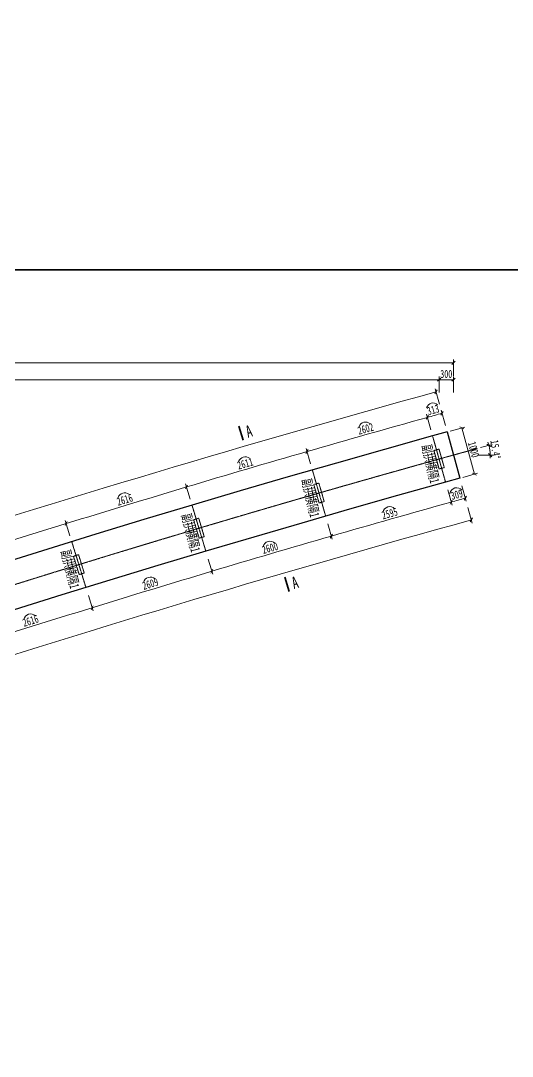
# Model space of a CAD drawing. Header units: millimetres. Extents: x -60009 to 63758, y -2164 to 95433.
# Drawn here: x -4091 to 6144, y 52285 to 73859 of the extents above; entities that cross this region are included whole.
import ezdxf
from ezdxf.enums import TextEntityAlignment as Align

# ---------------------------------------------------------------- set-up
doc = ezdxf.new("R2010")
doc.units = ezdxf.units.MM
doc.linetypes.add('CENTER2', pattern=[28.575, 19.05, -3.175, 3.175, -3.175])
doc.layers.get('Defpoints').update_dxf_attribs({"color": 8})
for name, color, linetype, lineweight in [('中心线', 2, 'CENTER2', 15), ('文字', 7, 'Continuous', 15), ('粗线', 3, 'Continuous', 35), ('细实线', 4, 'Continuous', 15), ('钢板粗线', 1, 'Continuous', 25)]:
    doc.layers.add(name, color=color, linetype=linetype, lineweight=lineweight)
doc.styles.add('111', font='仿宋_GB2312.TTF', dxfattribs={"width": 0.7})
doc.styles.add('BM_Dim', font='仿宋_GB2312.TTF', dxfattribs={"width": 0.85})
doc.dimstyles.new('200', dxfattribs={"dimscale": 0, "dimtxt": 2.5, "dimasz": 1, "dimexe": 1, "dimexo": 1, "dimgap": 0.6, "dimtad": 1, "dimdec": 0, "dimdsep": 46, "dimtxsty": '111', "dimblk": 'OBLIQUE', "dimcen": 0, "dimclrd": 4, "dimclre": 4, "dimclrt": 4, "dimadec": 1, "dimazin": 2, "dimtfac": 1, "dimtdec": 0, "dimtix": 1, "dimtmove": 2, "dimatfit": 3, "dimfxl": 4, "dimfxlon": 1, "dimtolj": 1, "dimlwd": -1, "dimlwe": -1, "dimarcsym": 0})

# ---------------------------------------------------------------- blocks, each defined once
blk = doc.blocks.new('_Oblique')
at = {"color": 0, "linetype": 'ByBlock', "lineweight": -2}
blk.add_line((-0.5, -0.5), (0.5, 0.5), dxfattribs=at)
blk = doc.blocks.new('*D271')
at = {"layer": 'Defpoints', "color": 0, "transparency": 16777216}
for p in [(21101, 67033), (21986, 67032), (21099, 66017), (21985, 66032), (21099, 65920)]:
    blk.add_point(p, dxfattribs=at)
at = {"layer": '细实线', "color": 4, "transparency": 16777216}
for p, q in [((21099, 65986), (21099, 65903)), ((21985, 65985), (21984, 65902))]:
    blk.add_line(p, q, dxfattribs=at)
blk.add_arc((-34515894092, -21492456430780), 21492484212183, 89.907985640573, 89.907985642933, dxfattribs=at)
at = {"layer": '细实线', "color": 4, "transparency": 16777216, "xscale": 16.66666666666666, "yscale": 16.66666666666666, "zscale": 16.66666666666666}
for p, rotation in [((21099, 65920), 179.9079856429328), ((21984, 65918), 359.9079856405726)]:
    blk.add_blockref('_Oblique', p, dxfattribs=dict(at, rotation=rotation))
at = {"layer": '细实线', "color": 4, "transparency": 16777216, "insert": (21542, 65949), "char_height": 41.7, "attachment_point": 5, "rotation": 359.908, "style": '111'}
blk.add_mtext('885', dxfattribs=at)
blk = doc.blocks.new('*D273')
at = {"layer": 'Defpoints', "color": 0, "transparency": 16777216}
for p in [(21101, 67117), (21101, 67033), (21986, 67032), (21099, 66017), (21985, 66032)]:
    blk.add_point(p, dxfattribs=at)
at = {"layer": '细实线', "color": 4, "transparency": 16777216}
for p, q in [((21101, 67050), (21101, 67134)), ((21986, 67049), (21986, 67132))]:
    blk.add_line(p, q, dxfattribs=at)
blk.add_arc((-34515894092, -21492456430780), 21492484213380, 89.907985640573, 89.907985642933, dxfattribs=at)
at = {"layer": '细实线', "color": 4, "transparency": 16777216, "xscale": 16.66666666666666, "yscale": 16.66666666666666, "zscale": 16.66666666666666}
for p, rotation in [((21101, 67117), 179.9079856429328), ((21986, 67116), 359.9079856405726)]:
    blk.add_blockref('_Oblique', p, dxfattribs=dict(at, rotation=rotation))
at = {"layer": '细实线', "color": 4, "transparency": 16777216, "insert": (21544, 67146), "char_height": 41.7, "attachment_point": 5, "rotation": 359.908, "style": '111'}
blk.add_mtext('885', dxfattribs=at)
blk = doc.blocks.new('*D285')
at = {"layer": 'Defpoints', "color": 0, "transparency": 16777216}
for p in [(-3028, 63005), (-5651, 62600), (-5531, 62221), (-2733, 62050), (-5229, 61268)]:
    blk.add_point(p, dxfattribs=at)
at = {"layer": '细实线', "color": 4, "transparency": 16777216}
for p, q in [((-3065, 63128), (-3164, 63446)), ((-5570, 62345), (-5671, 62663))]:
    blk.add_line(p, q, dxfattribs=at)
blk.add_arc((102222, -278304), 357563, 107.13823, 107.55908, dxfattribs=at)
at = {"layer": '细实线', "color": 4, "transparency": 16777216, "xscale": 66.66666666666666, "yscale": 66.66666666666666, "zscale": 66.66666666666666}
for p, rotation in [((-3144, 63383), 17.1382328906554), ((-5651, 62600), 197.5590767021725)]:
    blk.add_blockref('_Oblique', p, dxfattribs=dict(at, rotation=rotation))
at = {"layer": '细实线', "color": 4, "transparency": 16777216, "insert": (-4434, 63107), "char_height": 166.7, "attachment_point": 5, "rotation": 17.3487, "style": '111'}
blk.add_mtext('2623', dxfattribs=at)
blk = doc.blocks.new('*D286')
at = {"layer": 'Defpoints', "color": 0, "transparency": 16777216}
for p in [(-524, 63765), (-3144, 63383), (-3028, 63005), (-236, 62807), (-2733, 62050)]:
    blk.add_point(p, dxfattribs=at)
at = {"layer": '细实线', "color": 4, "transparency": 16777216}
for p, q in [((-561, 63890), (-657, 64209)), ((-3065, 63128), (-3164, 63446))]:
    blk.add_line(p, q, dxfattribs=at)
blk.add_arc((101461, -275837), 354982, 106.71547, 107.13823, dxfattribs=at)
at = {"layer": '细实线', "color": 4, "transparency": 16777216, "xscale": 66.66666666666666, "yscale": 66.66666666666666, "zscale": 66.66666666666666}
for p, rotation in [((-638, 64145), 16.71547400085089), ((-3144, 63383), 197.1382328906554)]:
    blk.add_blockref('_Oblique', p, dxfattribs=dict(at, rotation=rotation))
at = {"layer": '细实线', "color": 4, "transparency": 16777216, "insert": (-1926, 63880), "char_height": 166.7, "attachment_point": 5, "rotation": 16.9269, "style": '111'}
blk.add_mtext('2616', dxfattribs=at)
blk = doc.blocks.new('*D287')
at = {"layer": 'Defpoints', "color": 0, "transparency": 16777216}
for p in [(1981, 64499), (-638, 64145), (-524, 63765), (2258, 63538), (-236, 62807)]:
    blk.add_point(p, dxfattribs=at)
at = {"layer": '细实线', "color": 4, "transparency": 16777216}
for p, q in [((1944, 64627), (1852, 64948)), ((-561, 63890), (-657, 64209))]:
    blk.add_line(p, q, dxfattribs=at)
blk.add_arc((66947, -160906), 234981, 106.07782, 106.71547, dxfattribs=at)
at = {"layer": '细实线', "color": 4, "transparency": 16777216, "xscale": 66.66666666666666, "yscale": 66.66666666666666, "zscale": 66.66666666666666}
for p, rotation in [((1871, 64883), 16.07781792086717), ((-638, 64145), 196.7154740008509)]:
    blk.add_blockref('_Oblique', p, dxfattribs=dict(at, rotation=rotation))
at = {"layer": '细实线', "color": 4, "transparency": 16777216, "insert": (582, 64632), "char_height": 166.7, "attachment_point": 5, "rotation": 16.3966, "style": '111'}
blk.add_mtext('2611', dxfattribs=at)
blk = doc.blocks.new('*D288')
at = {"layer": 'Defpoints', "color": 0, "transparency": 16777216}
for p in [(4485, 65209), (1871, 64884), (1981, 64499), (4755, 64246), (2258, 63538)]:
    blk.add_point(p, dxfattribs=at)
at = {"layer": '细实线', "color": 4, "transparency": 16777216}
for p, q in [((4448, 65339), (4359, 65660)), ((1944, 64627), (1852, 64948))]:
    blk.add_line(p, q, dxfattribs=at)
blk.add_arc((98590, -270697), 349241, 105.65042, 106.07782, dxfattribs=at)
at = {"layer": '细实线', "color": 4, "transparency": 16777216, "xscale": 66.66666666666666, "yscale": 66.66666666666666, "zscale": 66.66666666666666}
for p, rotation in [((4377, 65596), 15.65041922362191), ((1871, 64883), 196.0778179208671)]:
    blk.add_blockref('_Oblique', p, dxfattribs=dict(at, rotation=rotation))
at = {"layer": '细实线', "color": 4, "transparency": 16777216, "insert": (3090, 65357), "char_height": 166.7, "attachment_point": 5, "rotation": 15.8641, "style": '111'}
blk.add_mtext('2602', dxfattribs=at)
blk = doc.blocks.new('*D289')
at = {"layer": 'Defpoints', "color": 0, "transparency": 16777216}
for p in [(4377, 65596), (4485, 65209), (4787, 65292), (5053, 64328), (4755, 64246)]:
    blk.add_point(p, dxfattribs=at)
at = {"layer": '细实线', "color": 4, "transparency": 16777216}
for p, q in [((4448, 65339), (4359, 65660)), ((4751, 65423), (4662, 65744))]:
    blk.add_line(p, q, dxfattribs=at)
blk.add_arc((27059, -15370), 84083, 105.43604, 105.65042, dxfattribs=at)
at = {"layer": '细实线', "color": 4, "transparency": 16777216, "xscale": 66.66666666666666, "yscale": 66.66666666666666, "zscale": 66.66666666666666}
for p, rotation in [((4377, 65596), 195.6504192236219), ((4680, 65680), 15.43604489405771)]:
    blk.add_blockref('_Oblique', p, dxfattribs=dict(at, rotation=rotation))
at = {"layer": '细实线', "color": 4, "transparency": 16777216, "insert": (4496, 65753), "char_height": 166.7, "attachment_point": 5, "rotation": 15.5432, "style": '111'}
blk.add_mtext('313', dxfattribs=at)
blk = doc.blocks.new('*D295')
at = {"layer": 'Defpoints', "color": 0, "transparency": 16777216}
for p in [(-3028, 63005), (-5531, 62221), (-2733, 62050), (-5229, 61268), (-5098, 60852)]:
    blk.add_point(p, dxfattribs=at)
at = {"layer": '细实线', "color": 4, "transparency": 16777216}
for p, q in [((-2682, 61886), (-2584, 61567)), ((-5178, 61106), (-5078, 60788))]:
    blk.add_line(p, q, dxfattribs=at)
blk.add_arc((102222, -278304), 355730, 107.13823, 107.55908, dxfattribs=at)
at = {"layer": '细实线', "color": 4, "transparency": 16777216, "xscale": 66.66666666666666, "yscale": 66.66666666666666, "zscale": 66.66666666666666}
for p, rotation in [((-2604, 61631), 17.1382328906554), ((-5098, 60852), 197.5590767021725)]:
    blk.add_blockref('_Oblique', p, dxfattribs=dict(at, rotation=rotation))
at = {"layer": '细实线', "color": 4, "transparency": 16777216, "insert": (-3887, 61358), "char_height": 166.7, "attachment_point": 5, "rotation": 17.3487, "style": '111'}
blk.add_mtext('2616', dxfattribs=at)
blk = doc.blocks.new('*D296')
at = {"layer": 'Defpoints', "color": 0, "transparency": 16777216}
for p in [(-524, 63765), (-3028, 63005), (-236, 62807), (-2733, 62050), (-2604, 61631)]:
    blk.add_point(p, dxfattribs=at)
at = {"layer": '细实线', "color": 4, "transparency": 16777216}
for p, q in [((-188, 62645), (-92, 62326)), ((-2682, 61886), (-2584, 61567))]:
    blk.add_line(p, q, dxfattribs=at)
blk.add_arc((101461, -275837), 353149, 106.71547, 107.13823, dxfattribs=at)
at = {"layer": '细实线', "color": 4, "transparency": 16777216, "xscale": 66.66666666666666, "yscale": 66.66666666666666, "zscale": 66.66666666666666}
for p, rotation in [((-111, 62390), 16.71547400085089), ((-2604, 61631), 197.1382328906554)]:
    blk.add_blockref('_Oblique', p, dxfattribs=dict(at, rotation=rotation))
at = {"layer": '细实线', "color": 4, "transparency": 16777216, "insert": (-1393, 62127), "char_height": 166.7, "attachment_point": 5, "rotation": 16.9269, "style": '111'}
blk.add_mtext('2609', dxfattribs=at)
blk = doc.blocks.new('*D297')
at = {"layer": 'Defpoints', "color": 0, "transparency": 16777216}
for p in [(1981, 64499), (-524, 63765), (2258, 63538), (-236, 62807), (-111, 62390)]:
    blk.add_point(p, dxfattribs=at)
at = {"layer": '细实线', "color": 4, "transparency": 16777216}
for p, q in [((2304, 63378), (2397, 63058)), ((-188, 62645), (-92, 62326))]:
    blk.add_line(p, q, dxfattribs=at)
blk.add_arc((66947, -160906), 233148, 106.07782, 106.71547, dxfattribs=at)
at = {"layer": '细实线', "color": 4, "transparency": 16777216, "xscale": 66.66666666666666, "yscale": 66.66666666666666, "zscale": 66.66666666666666}
for p, rotation in [((2378, 63122), 16.07781792086717), ((-111, 62390), 196.7154740008509)]:
    blk.add_blockref('_Oblique', p, dxfattribs=dict(at, rotation=rotation))
at = {"layer": '细实线', "color": 4, "transparency": 16777216, "insert": (1099, 62874), "char_height": 166.7, "attachment_point": 5, "rotation": 16.3966, "style": '111'}
blk.add_mtext('2600', dxfattribs=at)
blk = doc.blocks.new('*D298')
at = {"layer": 'Defpoints', "color": 0, "transparency": 16777216}
for p in [(4485, 65209), (1981, 64499), (4755, 64246), (2258, 63538), (2378, 63122)]:
    blk.add_point(p, dxfattribs=at)
at = {"layer": '细实线', "color": 4, "transparency": 16777216}
for p, q in [((4799, 64087), (4889, 63766)), ((2304, 63378), (2397, 63058))]:
    blk.add_line(p, q, dxfattribs=at)
blk.add_arc((98590, -270697), 347408, 105.65042, 106.07782, dxfattribs=at)
at = {"layer": '细实线', "color": 4, "transparency": 16777216, "xscale": 66.66666666666666, "yscale": 66.66666666666666, "zscale": 66.66666666666666}
for p, rotation in [((4871, 63831), 15.65041922362191), ((2378, 63122), 196.0778179208671)]:
    blk.add_blockref('_Oblique', p, dxfattribs=dict(at, rotation=rotation))
at = {"layer": '细实线', "color": 4, "transparency": 16777216, "insert": (3591, 63593), "char_height": 166.7, "attachment_point": 5, "rotation": 15.8641, "style": '111'}
blk.add_mtext('2595', dxfattribs=at)
blk = doc.blocks.new('*D299')
at = {"layer": 'Defpoints', "color": 0, "transparency": 16777216}
for p in [(4485, 65209), (4787, 65292), (5053, 64328), (4755, 64246), (4871, 63831)]:
    blk.add_point(p, dxfattribs=at)
at = {"layer": '细实线', "color": 4, "transparency": 16777216}
for p, q in [((4799, 64087), (4889, 63766)), ((5097, 64170), (5185, 63849))]:
    blk.add_line(p, q, dxfattribs=at)
blk.add_arc((27059, -15370), 82250, 105.43604, 105.65042, dxfattribs=at)
at = {"layer": '细实线', "color": 4, "transparency": 16777216, "xscale": 66.66666666666666, "yscale": 66.66666666666666, "zscale": 66.66666666666666}
for p, rotation in [((4871, 63831), 195.6504192236219), ((5167, 63913), 15.43604489405771)]:
    blk.add_blockref('_Oblique', p, dxfattribs=dict(at, rotation=rotation))
at = {"layer": '细实线', "color": 4, "transparency": 16777216, "insert": (4987, 63987), "char_height": 166.7, "attachment_point": 5, "rotation": 15.5432, "style": '111'}
blk.add_mtext('309', dxfattribs=at)
blk = doc.blocks.new('*D300')
at = {"layer": 'Defpoints', "color": 0, "transparency": 16777216}
for p in [(3615, 65865), (4787, 65292), (5053, 64328), (-18253, 57844), (-17907, 56906)]:
    blk.add_point(p, dxfattribs=at)
at = {"layer": '细实线', "color": 4, "transparency": 16777216}
for p, q in [((4627, 65869), (4539, 66191)), ((-18471, 58435), (-18587, 58748))]:
    blk.add_line(p, q, dxfattribs=at)
blk.add_arc((81588, -212848), 289414, 105.43604, 110.24577, dxfattribs=at)
at = {"layer": '细实线', "color": 4, "transparency": 16777216, "xscale": 66.66666666666666, "yscale": 66.66666666666666, "zscale": 66.66666666666666}
for p, rotation in [((4556, 66126), 15.43604489405772), ((-18564, 58685), 200.2457707662389)]:
    blk.add_blockref('_Oblique', p, dxfattribs=dict(at, rotation=rotation))
at = {"layer": '细实线', "color": 4, "transparency": 16777216, "insert": (-7118, 62760), "char_height": 166.7, "attachment_point": 5, "rotation": 17.8409, "style": '111'}
blk.add_mtext('24221', dxfattribs=at)
blk = doc.blocks.new('*D301')
at = {"layer": 'Defpoints', "color": 0, "transparency": 16777216}
for p in [(4787, 65292), (5053, 64328), (-18253, 57844), (-17907, 56906), (-16673, 56432)]:
    blk.add_point(p, dxfattribs=at)
at = {"layer": '细实线', "color": 4, "transparency": 16777216}
for p, q in [((5222, 63717), (5310, 63395)), ((-17699, 56340), (-17583, 56027))]:
    blk.add_line(p, q, dxfattribs=at)
blk.add_arc((81588, -212848), 286648, 105.43604, 110.24577, dxfattribs=at)
at = {"layer": '细实线', "color": 4, "transparency": 16777216, "xscale": 66.66666666666666, "yscale": 66.66666666666666, "zscale": 66.66666666666666}
for p, rotation in [((5293, 63460), 15.43604489405772), ((-17606, 56090), 200.2457707662389)]:
    blk.add_blockref('_Oblique', p, dxfattribs=dict(at, rotation=rotation))
at = {"layer": '细实线', "color": 4, "transparency": 16777216, "insert": (-6271, 60129), "char_height": 166.7, "attachment_point": 5, "rotation": 17.8409, "style": '111'}
blk.add_mtext('24137', dxfattribs=at)
blk = doc.blocks.new('*D302')
at = {"layer": 'Defpoints', "color": 0, "transparency": 16777216}
for p in [(4620, 66380), (4620, 64727), (4920, 64810)]:
    blk.add_point(p, dxfattribs=at)
at = {"layer": '细实线', "color": 4, "transparency": 16777216}
for p, q in [((4620, 66113), (4620, 66447)), ((4920, 66380), (4620, 66380)), ((4920, 66113), (4920, 66447))]:
    blk.add_line(p, q, dxfattribs=at)
at = {"layer": '细实线', "color": 4, "transparency": 16777216, "xscale": 66.66666666666666, "yscale": 66.66666666666666, "zscale": 66.66666666666666, "rotation": 180}
blk.add_blockref('_Oblique', (4620, 66380), dxfattribs=at)
at = {"layer": '细实线', "color": 4, "transparency": 16777216, "xscale": 66.66666666666666, "yscale": 66.66666666666666, "zscale": 66.66666666666666}
blk.add_blockref('_Oblique', (4920, 66380), dxfattribs=at)
at = {"layer": '细实线', "color": 4, "transparency": 16777216, "insert": (4770, 66499), "char_height": 166.7, "attachment_point": 5, "style": '111'}
blk.add_mtext('\\A1;300', dxfattribs=at)
blk = doc.blocks.new('*D303')
at = {"layer": 'Defpoints', "color": 0, "transparency": 16777216}
for p in [(-15380, 66380), (4620, 64727), (-15380, 58358)]:
    blk.add_point(p, dxfattribs=at)
at = {"layer": '细实线', "color": 4, "transparency": 16777216}
for p, q in [((-15380, 66113), (-15380, 66447)), ((4620, 66380), (-15380, 66380)), ((4620, 66113), (4620, 66447))]:
    blk.add_line(p, q, dxfattribs=at)
at = {"layer": '细实线', "color": 4, "transparency": 16777216, "xscale": 66.66666666666666, "yscale": 66.66666666666666, "zscale": 66.66666666666666, "rotation": 180}
blk.add_blockref('_Oblique', (-15380, 66380), dxfattribs=at)
at = {"layer": '细实线', "color": 4, "transparency": 16777216, "xscale": 66.66666666666666, "yscale": 66.66666666666666, "zscale": 66.66666666666666}
blk.add_blockref('_Oblique', (4620, 66380), dxfattribs=at)
at = {"layer": '细实线', "color": 4, "transparency": 16777216, "insert": (-5380, 66499), "char_height": 166.7, "attachment_point": 5, "style": '111'}
blk.add_mtext('\\A1;8×2500', dxfattribs=at)
blk = doc.blocks.new('*D307')
at = {"layer": 'Defpoints', "color": 0, "transparency": 16777216}
for p in [(4920, 66731), (4920, 64810), (-18080, 57375)]:
    blk.add_point(p, dxfattribs=at)
at = {"layer": '细实线', "color": 4, "transparency": 16777216}
for p, q in [((-18080, 66464), (-18080, 66798)), ((-18080, 66731), (4920, 66731)), ((4920, 66464), (4920, 66798))]:
    blk.add_line(p, q, dxfattribs=at)
at = {"layer": '细实线', "color": 4, "transparency": 16777216, "xscale": 66.66666666666666, "yscale": 66.66666666666666, "zscale": 66.66666666666666, "rotation": 180}
blk.add_blockref('_Oblique', (-18080, 66731), dxfattribs=at)
at = {"layer": '细实线', "color": 4, "transparency": 16777216, "xscale": 66.66666666666666, "yscale": 66.66666666666666, "zscale": 66.66666666666666}
blk.add_blockref('_Oblique', (4920, 66731), dxfattribs=at)
at = {"layer": '细实线', "color": 4, "transparency": 16777216, "insert": (-6580, 66850), "char_height": 166.7, "attachment_point": 5, "style": '111'}
blk.add_mtext('\\A1;23000', dxfattribs=at)
blk = doc.blocks.new('*D309')
at = {"layer": 'Defpoints', "color": 0, "transparency": 16777216}
for p in [(4787, 65292), (5053, 64328), (5359, 64413)]:
    blk.add_point(p, dxfattribs=at)
at = {"layer": '细实线', "color": 4, "transparency": 16777216}
for p, q in [((4851, 65310), (5157, 65394)), ((5093, 65377), (5359, 64413)), ((5117, 64346), (5423, 64430))]:
    blk.add_line(p, q, dxfattribs=at)
at = {"layer": '细实线', "color": 4, "transparency": 16777216, "xscale": 66.66666666666666, "yscale": 66.66666666666666, "zscale": 66.66666666666666}
for p, rotation in [((5093, 65377), 105.436044894052), ((5359, 64413), 285.436044894052)]:
    blk.add_blockref('_Oblique', p, dxfattribs=dict(at, rotation=rotation))
at = {"layer": '细实线', "color": 4, "transparency": 16777216, "insert": (5341, 64926), "char_height": 166.7, "attachment_point": 5, "rotation": 285.436, "style": '111'}
blk.add_mtext('\\A1;1000', dxfattribs=at)
blk = doc.blocks.new('*D510')
at = {"layer": 'Defpoints', "color": 0, "transparency": 16777216}
for p in [(5419, 64948), (4620, 64727), (4652, 64810), (5188, 64810), (5682, 64879)]:
    blk.add_point(p, dxfattribs=at)
at = {"layer": '细实线', "color": 4, "transparency": 16777216}
for p, q in [((5484, 64966), (5722, 65032)), ((5418, 64810), (5752, 64810))]:
    blk.add_line(p, q, dxfattribs=at)
for start, end in [(15.436, 20.429), (0, 15.436), (355.007, 0)]:
    blk.add_arc((4920, 64810), 765, start, end, dxfattribs=at)
at = {"layer": '细实线', "color": 4, "transparency": 16777216, "xscale": 66.66666666666664, "yscale": 66.66666666666664, "zscale": 66.66666666666664}
for p, rotation in [((5657, 65014), 285.4360448947954), ((5685, 64810), 90)]:
    blk.add_blockref('_Oblique', p, dxfattribs=dict(at, rotation=rotation))
at = {"layer": '细实线', "color": 4, "transparency": 16777216, "insert": (5795, 64929), "char_height": 166.67, "attachment_point": 5, "rotation": 277.718, "style": '111'}
blk.add_mtext('\\A1;15.4%%d', dxfattribs=at)
blk = doc.blocks.new('*D548')
at = {"layer": 'Defpoints', "color": 0, "transparency": 16777216}
for p in [(-16497, 58904), (-15550, 58829), (-16364, 58535), (-15211, 57888), (-16025, 57594)]:
    blk.add_point(p, dxfattribs=at)
at = {"layer": '细实线', "color": 4, "transparency": 16777216}
for p, q in [((-15592, 58947), (-15706, 59260)), ((-16406, 58653), (-16520, 58967))]:
    blk.add_line(p, q, dxfattribs=at)
blk.add_arc((7131023265738, -19765921068622), 21012927712991, 109.838107304868, 109.838107307227, dxfattribs=at)
at = {"layer": '细实线', "color": 4, "transparency": 16777216, "xscale": 66.66666666666666, "yscale": 66.66666666666666, "zscale": 66.66666666666666}
for p, rotation in [((-15683, 59198), 19.83810730486761), ((-16497, 58904), 199.8381073072271)]:
    blk.add_blockref('_Oblique', p, dxfattribs=dict(at, rotation=rotation))
at = {"layer": '细实线', "color": 4, "transparency": 16777216, "insert": (-16130, 59163), "char_height": 166.7, "attachment_point": 5, "rotation": 19.8381, "style": '111'}
blk.add_mtext('865', dxfattribs=at)
blk = doc.blocks.new('*D550')
at = {"layer": 'Defpoints', "color": 0, "transparency": 16777216}
for p in [(-15550, 58829), (-16364, 58535), (-15211, 57888), (-16025, 57594), (-15061, 57474)]:
    blk.add_point(p, dxfattribs=at)
at = {"layer": '细实线', "color": 4, "transparency": 16777216}
for p, q in [((-15151, 57724), (-15038, 57411)), ((-15965, 57431), (-15852, 57117))]:
    blk.add_line(p, q, dxfattribs=at)
blk.add_arc((7131023265738, -19765921068622), 21012927711158, 109.838107304868, 109.838107307227, dxfattribs=at)
at = {"layer": '细实线', "color": 4, "transparency": 16777216, "xscale": 66.66666666666666, "yscale": 66.66666666666666, "zscale": 66.66666666666666}
for p, rotation in [((-15061, 57474), 19.83810730486761), ((-15875, 57180), 199.8381073072271)]:
    blk.add_blockref('_Oblique', p, dxfattribs=dict(at, rotation=rotation))
at = {"layer": '细实线', "color": 4, "transparency": 16777216, "insert": (-15508, 57439), "char_height": 166.7, "attachment_point": 5, "rotation": 19.8381, "style": '111'}
blk.add_mtext('865', dxfattribs=at)

msp = doc.modelspace()

# ---------------------------------------------------------------- linework, layer by layer
at = {"layer": 'Defpoints'}
for points in [[(-19316.8, 89984.2), (12766.5, 89984.2), (12766.5, 68667.5), (-19316.8, 68667.5)], [(-19316.8, 68667.5), (6349.8, 68667.5), (6349.8, 51614.2), (-19316.8, 51614.2)]]:
    msp.add_lwpolyline(points, close=True, dxfattribs=at)
at = {"layer": '中心线', "ltscale": 0.15}
for p, q in [((4484.9, 65208.8), (4754.7, 64245.9)), ((4512.9, 64905.1), (4620.8, 64520)), ((4618.8, 64934.6), (4726.8, 64549.4)), ((1981.3, 64499.4), (2258.3, 63538.5)), ((2011.5, 64195.9), (2122.3, 63811.5)), ((2117.2, 64226.3), (2228, 63842)), ((-524, 63765.2), (-236.4, 62807.4)), ((-490.4, 63462), (-375.4, 63078.9)), ((-385, 63493.5), (-270, 63110.4)), ((-3027.6, 63005.3), (-2732.9, 62049.7)), ((-2991.7, 62702.4), (-2873.8, 62320.1)), ((-2886.6, 62734.8), (-2768.7, 62352.6))]:
    msp.add_line(p, q, dxfattribs=at)
for points in [[(5419.4, 64948.2), (4619.8, 64727.4), (3619.8, 64447.2), (2619.8, 64163), (1619.8, 63874.8), (619.8, 63582.6), (-380.2, 63286.3), (-1380.2, 62986), (-2380.2, 62681.7), (-3380.2, 62373.3), (-4380.2, 62060.9)], [(4618.8, 64934.6), (4566.2, 64920.1), (4512.9, 64905.1)], [(4726.8, 64549.4), (4673.4, 64534.7), (4620.8, 64520)], [(2117.2, 64226.3), (2011.5, 64195.9)], [(2228, 63842), (2122.3, 63811.5)], [(-385, 63493.5), (-437.4, 63478), (-490.4, 63462)], [(-270, 63110.4), (-323, 63094.6), (-375.4, 63078.9)], [(-2886.6, 62734.8), (-2991.7, 62702.4)], [(-2768.7, 62352.6), (-2873.8, 62320.1)]]:
    msp.add_lwpolyline(points, dxfattribs=at)
at = {"layer": '粗线'}
for p, q in [((538.1, 65120.6), (449.1, 65414.6)), ((1496, 61969.7), (1406.9, 62263.7))]:
    msp.add_line(p, q, dxfattribs=at)
at = {"layer": '细实线'}
for centre, start, end in [((4496.1, 65752.8), 48.91868, 161.95341), ((3090.3, 65356.6), 50.25994, 161.46875), ((581.5, 64632.3), 51.27145, 161.31021), ((4987.3, 63986.9), 41.02432, 169.84777), ((-1926.5, 63880.4), 53.69361, 160.16057), ((3591.4, 63593.5), 42.29683, 169.43186), ((1098.9, 62873.9), 43.26037, 169.32129), ((-1392.8, 62126.8), 45.53382, 168.32036), ((-3887.1, 61357.7), 45.95062, 168.74717)]:
    msp.add_arc(centre, 142.5, start, end, dxfattribs=at)
at = {"layer": '钢板粗线'}
msp.add_line((4786.7, 65292.2), (5052.9, 64328.3), dxfattribs=at)
for points in [[(4786.7, 65292.2), (4485.8, 65209.1), (3484, 64928.4), (2482.2, 64643.7), (1480.4, 64355), (478.6, 64062.2), (-523.1, 63765.4), (-1524.9, 63464.6), (-2526.7, 63159.7), (-3528.4, 62850.8), (-4530.2, 62537.9)], [(5052.9, 64328.3), (4753.8, 64245.7), (3755.6, 63966), (2757.4, 63682.3), (1759.1, 63394.6), (760.9, 63102.9), (-237.3, 62807.2), (-1235.5, 62507.4), (-2233.8, 62203.6), (-3232, 61895.8), (-4230.2, 61583.9)]]:
    msp.add_lwpolyline(points, dxfattribs=at)

# ---------------------------------------------------------------- texts
at = {"layer": '文字', "style": 'BM_Dim', "width": 0.7}
for p in [(697.1, 65186.2), (1655, 62035.3)]:
    msp.add_text('A', height=250, rotation=16.85084, dxfattribs=at).set_placement(p, align=Align.CENTER)
at = {"layer": '文字', "style": 'BM_Dim', "width": 0.65}
for rotation, p in [(282.71355, (4290.9, 64593.6)), (282.71355, (1790.6, 63884.1)), (284.45277, (-700.8, 63151.3)), (284.14558, (-3215.6, 62394.4))]:
    msp.add_text('副拱横隔1', height=200, rotation=rotation, dxfattribs=at).set_placement(p, align=Align.BOTTOM_CENTER)

# ---------------------------------------------------------------- dimensions: what is measured, and where the dimension line sits
at = {"layer": '细实线'}
for base, line1, line2, text, override, picture, middle in [((21101.2, 67117), ((21099.3, 66017.4), (21100.9, 67033.4)), ((21986.2, 67032), (21984.6, 66032)), '885', {"dimscale": 16.666667, "dimtxsty": '111', "dimblk": 'Oblique'}, '*D273', (21543.8, 67146.2)), ((21099.2, 65919.6), ((21099.3, 66017.4), (21100.9, 67033.4)), ((21986.2, 67032), (21984.6, 66032)), '885', {"dimscale": 16.666667, "dimtxsty": '111', "dimblk": 'Oblique'}, '*D271', (21541.8, 65948.7)), ((3615.1, 65864.6), ((-18253.2, 57843.8), (-17907.2, 56905.5)), ((4786.7, 65292.2), (5052.9, 64328.3)), '24221', {"dimscale": 66.666667, "dimtxsty": '111', "dimblk": 'Oblique'}, '*D300', (-7117.7, 62760.1)), ((4376.7, 65595.7), ((4484.9, 65208.8), (4754.7, 64245.9)), ((4786.7, 65292.2), (5052.9, 64328.3)), '313', {"dimscale": 66.666667, "dimtxsty": '111', "dimblk": 'Oblique'}, '*D289', (4496.1, 65752.8)), ((1870.8, 64883.5), ((1981.3, 64499.4), (2258.3, 63538.5)), ((4484.9, 65208.8), (4754.7, 64245.9)), '2602', {"dimscale": 66.666667, "dimtxsty": '111', "dimblk": 'Oblique'}, '*D288', (3090.3, 65356.6)), ((-16673.4, 56431.9), ((4786.7, 65292.2), (5052.9, 64328.3)), ((-18253.2, 57843.8), (-17907.2, 56905.5)), '24137', {"dimscale": 66.666667, "dimtxsty": '111', "dimblk": 'Oblique'}, '*D301', (-6270.7, 60128.5)), ((2378.3, 63122.3), ((1981.3, 64499.4), (2258.3, 63538.5)), ((4484.9, 65208.8), (4754.7, 64245.9)), '2595', {"dimscale": 66.666667, "dimtxsty": '111', "dimblk": 'Oblique'}, '*D298', (3591.4, 63593.5)), ((4871.1, 63830.6), ((4484.9, 65208.8), (4754.7, 64245.9)), ((4786.7, 65292.2), (5052.9, 64328.3)), '309', {"dimscale": 66.666667, "dimtxsty": '111', "dimblk": 'Oblique'}, '*D299', (4987.3, 63986.9)), ((-638.1, 64145.3), ((-524, 63765.2), (-236.4, 62807.4)), ((1981.3, 64499.4), (2258.3, 63538.5)), '2611', {"dimscale": 66.666667, "dimtxsty": '111', "dimblk": 'Oblique'}, '*D287', (581.5, 64632.3)), ((-110.7, 62389.9), ((-524, 63765.2), (-236.4, 62807.4)), ((1981.3, 64499.4), (2258.3, 63538.5)), '2600', {"dimscale": 66.666667, "dimtxsty": '111', "dimblk": 'Oblique'}, '*D297', (1098.9, 62873.9)), ((-3143.9, 63382.7), ((-3027.6, 63005.3), (-2732.9, 62049.7)), ((-524, 63765.2), (-236.4, 62807.4)), '2616', {"dimscale": 66.666667, "dimtxsty": '111', "dimblk": 'Oblique'}, '*D286', (-1926.5, 63880.4)), ((-2603.8, 61631.1), ((-3027.6, 63005.3), (-2732.9, 62049.7)), ((-524, 63765.2), (-236.4, 62807.4)), '2609', {"dimscale": 66.666667, "dimtxsty": '111', "dimblk": 'Oblique'}, '*D296', (-1392.8, 62126.8)), ((-5650.7, 62599.5), ((-5531.1, 62221.1), (-5229.4, 61267.7)), ((-3027.6, 63005.3), (-2732.9, 62049.7)), '2623', {"dimscale": 66.666667, "dimtxsty": '111', "dimblk": 'Oblique'}, '*D285', (-4433.6, 63107.2)), ((-5097.7, 60852), ((-5531.1, 62221.1), (-5229.4, 61267.7)), ((-3027.6, 63005.3), (-2732.9, 62049.7)), '2616', {"dimscale": 66.666667, "dimtxsty": '111', "dimblk": 'Oblique'}, '*D295', (-3887.1, 61357.7)), ((-16496.9, 58904), ((-16024.5, 57594.4), (-16363.9, 58535.1)), ((-15549.9, 58828.7), (-15210.5, 57888.1)), '865', {"dimscale": 66.666667, "dimtxsty": '111', "dimblk": 'Oblique'}, '*D548', (-16130.5, 59163)), ((-15061, 57473.5), ((-16024.5, 57594.4), (-16363.9, 58535.1)), ((-15549.9, 58828.7), (-15210.5, 57888.1)), '865', {"dimscale": 66.666667, "dimtxsty": '111', "dimblk": 'Oblique'}, '*D550', (-15508.4, 57438.9))]:
    dim = msp.add_angular_dim_2l(base=base, line1=line1, line2=line2, text=text, dimstyle='200', override=override, dxfattribs=at)
    dim.commit()
    dim.dimension.update_dxf_attribs({"geometry": picture, "text_midpoint": middle})
for base, p1, p2, picture, middle in [((4919.8, 66731), (-18080.2, 57374.7), (4919.8, 64810.2), '*D307', (-6580.2, 66850.2)), ((4619.8, 66379.9), (4919.8, 64810.2), (4619.8, 64727.4), '*D302', (4769.8, 66499.2))]:
    dim = msp.add_linear_dim(base=base, p1=p1, p2=p2, dimstyle='200', override={"dimscale": 66.666667, "dimblk": 'Oblique'}, dxfattribs=at)
    dim.commit()
    dim.dimension.update_dxf_attribs({"geometry": picture, "text_midpoint": middle})
dim = msp.add_linear_dim(base=(-15380.2, 66379.9), p1=(4619.8, 64727.4), p2=(-15380.2, 58358.4), text='8×2500', dimstyle='200', override={"dimscale": 66.666667, "dimtxsty": '111', "dimblk": 'Oblique'}, dxfattribs=at)
dim.commit()
dim.dimension.update_dxf_attribs({"geometry": '*D303', "text_midpoint": (-5380.2, 66499.2)})
dim = msp.add_aligned_dim(p1=(4786.7, 65292.2), p2=(5052.9, 64328.3), distance=317.3, dimstyle='200', override={"dimscale": 66.666667, "dimblk": 'Oblique'}, dxfattribs=at)
dim.commit()
dim.dimension.update_dxf_attribs({"geometry": '*D309', "text_midpoint": (5340.6, 64926.4)})
dim = msp.add_angular_dim_2l(base=(5682, 64878.8), line1=((5419.4, 64948.2), (4619.8, 64727.4)), line2=((5188.1, 64810.2), (4651.5, 64810.2)), dimstyle='200', override={"dimscale": 66.666667}, dxfattribs=at)
dim.commit()
dim.dimension.update_dxf_attribs({"geometry": '*D510', "text_midpoint": (5794.5, 64928.8)})

doc.saveas('drawing.dxf')
